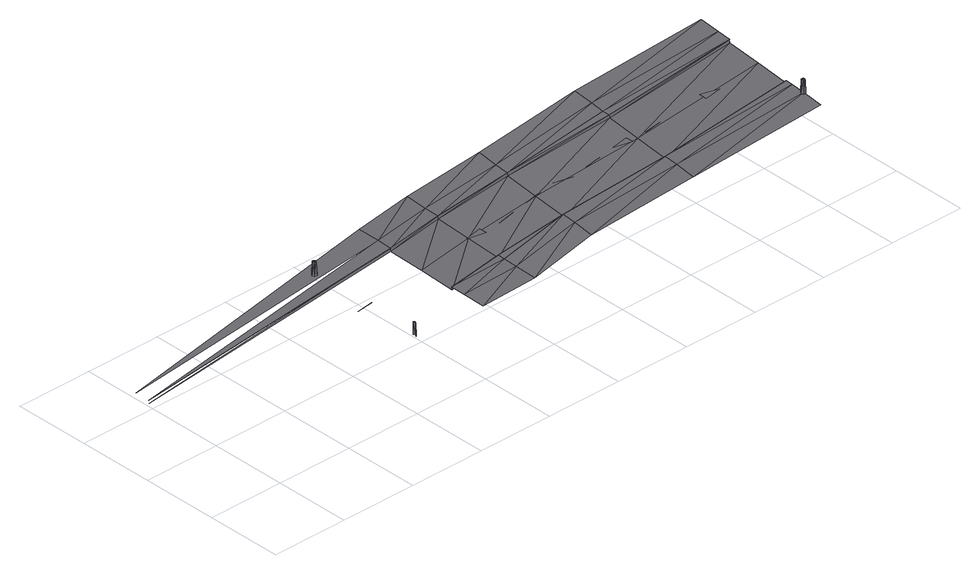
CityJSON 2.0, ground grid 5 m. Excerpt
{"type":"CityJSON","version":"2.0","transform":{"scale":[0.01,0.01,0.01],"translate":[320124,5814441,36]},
"CityObjects":{
"road1":{"type":"Road","geometry":[{"type":"MultiSurface","lod":"3","boundaries":[[[0,1,2]],[[3,2,1]],[[1,4,3]],[[2,3,5]],[[6,3,4]],[[7,5,3]],[[3,6,7]],[[8,7,6]],[[9,10,11]],[[12,13,14]],[[15,16,13]],[[12,14,17]],[[18,19,20]],[[21,20,19]],[[19,22,21]],[[20,21,23]],[[24,21,22]],[[25,23,21]],[[21,24,25]],[[22,26,24]],[[26,25,24]],[[27,28,18]],[[19,18,28]],[[28,29,19]],[[22,19,29]],[[30,26,22]],[[29,30,22]],[[31,17,32]],[[33,34,26]],[[25,26,34]],[[34,35,25]],[[23,25,35]],[[29,28,30]],[[33,26,30]],[[36,30,28]],[[28,27,36]],[[30,36,33]],[[37,36,27]],[[34,33,36]],[[36,37,34]],[[35,34,37]],[[38,39,40]],[[41,42,43]],[[38,41,44]],[[45,39,38]],[[42,46,43]],[[41,43,44]],[[47,40,48]],[[38,44,45]],[[16,49,13]],[[40,39,48]],[[16,47,50]],[[14,13,51]],[[17,14,52]],[[47,48,50]],[[32,17,53]],[[13,49,51]],[[16,50,49]],[[44,54,45]],[[14,51,52]],[[45,55,39]],[[56,57,58]],[[43,46,59]],[[17,52,53]],[[44,43,60]],[[54,55,45]],[[46,61,59]],[[48,39,62]],[[50,63,49]],[[49,64,51]],[[43,59,60]],[[44,60,54]],[[65,66,67]],[[39,55,62]],[[50,48,68]],[[52,51,69]],[[48,62,68]],[[53,52,70]],[[71,72,73]],[[49,63,64]],[[50,68,63]],[[72,74,73]],[[51,64,69]],[[60,75,54]],[[54,76,55]],[[52,69,70]],[[59,61,77]],[[78,79,80]],[[60,59,81]],[[68,82,63]],[[63,83,64]],[[62,55,84]],[[61,85,77]],[[86,87,88]],[[59,77,81]],[[60,81,75]],[[54,75,76]],[[68,62,89]],[[55,76,84]],[[69,64,90]],[[70,69,91]],[[62,84,89]],[[68,89,82]],[[92,93,94]],[[63,82,83]],[[64,83,90]],[[69,90,91]],[[77,95,81]],[[96,97,98]],[[81,99,75]],[[75,100,76]],[[77,85,101]],[[89,102,82]],[[82,103,83]],[[83,104,90]],[[84,76,105]],[[85,106,101]],[[107,108,109]],[[77,101,95]],[[89,84,110]],[[81,95,99]],[[75,99,100]],[[109,108,111]],[[76,100,105]],[[91,90,112]],[[113,114,115]],[[116,115,114]],[[114,117,116]],[[118,116,117]],[[115,116,119]],[[120,119,116]],[[121,122,113]],[[116,118,120]],[[117,123,118]],[[114,113,122]],[[124,120,118]],[[122,123,114]],[[117,114,123]],[[124,118,125]],[[118,123,125]],[[125,126,124]],[[120,124,126]],[[123,122,127]],[[126,128,120]],[[125,123,127]],[[119,120,128]],[[127,129,125]],[[84,105,110]],[[82,102,103]],[[89,110,102]],[[83,103,104]],[[90,104,112]]]}]}
},
"vertices":[
[1306,344,375],[1308,340,371],[1310,350,375],[1314,350,371],[1310,337,286],[1307,356,375],[1318,350,286],[1309,359,371],[1311,363,286],[1272,750,265],[1369,750,279],[1372,750,279],[22,1050,110],[1738,1000,343],[1741,1000,343],[25,1050,90],[1741,1000,323],[1744,1100,343],[1317,1137,286],[1319,1141,371],[1310,1150,286],[1314,1150,371],[1321,1144,375],[1318,1163,286],[1318,1150,375],[1320,1160,371],[1322,1156,375],[1332,1137,286],[1330,1140,371],[1328,1144,375],[1332,1150,375],[25,1150,110],[1747,1250,343],[1329,1156,375],[1331,1159,371],[1333,1163,286],[1336,1150,371],[1340,1150,286],[1722,500,343],[2062,500,377],[1725,500,323],[1719,400,343],[1716,250,343],[2053,350,396],[2056,450,396],[2059,500,396],[2047,200,396],[1734,750,323],[2075,750,377],[2081,1000,396],[2088,1000,377],[2084,1000,396],[2088,1100,396],[2097,1250,396],[2491,450,490],[2494,450,470],[2062,750,380],[2159,700,400],[2159,750,400],[2478,350,490],[2488,450,490],[2459,200,490],[2522,700,470],[2544,950,490],[2547,950,490],[2256,700,420],[2353,700,440],[2356,700,440],[2550,950,470],[2556,1050,490],[2575,1200,490],[2453,700,461],[2519,700,475],[2522,700,475],[2550,700,481],[3141,350,619],[3144,350,599],[3128,250,619],[2647,700,500],[2744,650,519],[2747,650,519],[3138,350,619],[3197,850,619],[3197,900,619],[3172,600,599],[3109,100,619],[2841,650,539],[2941,650,558],[2844,650,539],[3200,850,599],[3209,1000,619],[3225,1150,619],[3038,650,577],[3134,600,597],[3134,650,597],[3972,250,755],[3231,600,614],[3331,600,630],[3234,600,614],[3975,300,755],[3978,300,735],[3962,150,755],[4025,800,755],[4028,800,755],[4038,900,755],[4003,550,735],[3947,0,755],[3625,550,678],[3722,550,694],[3625,600,678],[4028,800,735],[3725,550,694],[4053,1050,755],[3951,138,755],[3953,141,840],[3945,152,755],[3949,151,840],[3955,144,844],[3952,151,844],[3953,163,755],[3955,160,840],[3965,137,755],[3964,140,840],[3962,144,844],[3956,156,844],[3964,156,844],[3966,159,840],[3966,149,844],[3968,162,755],[3970,149,840]
]}
